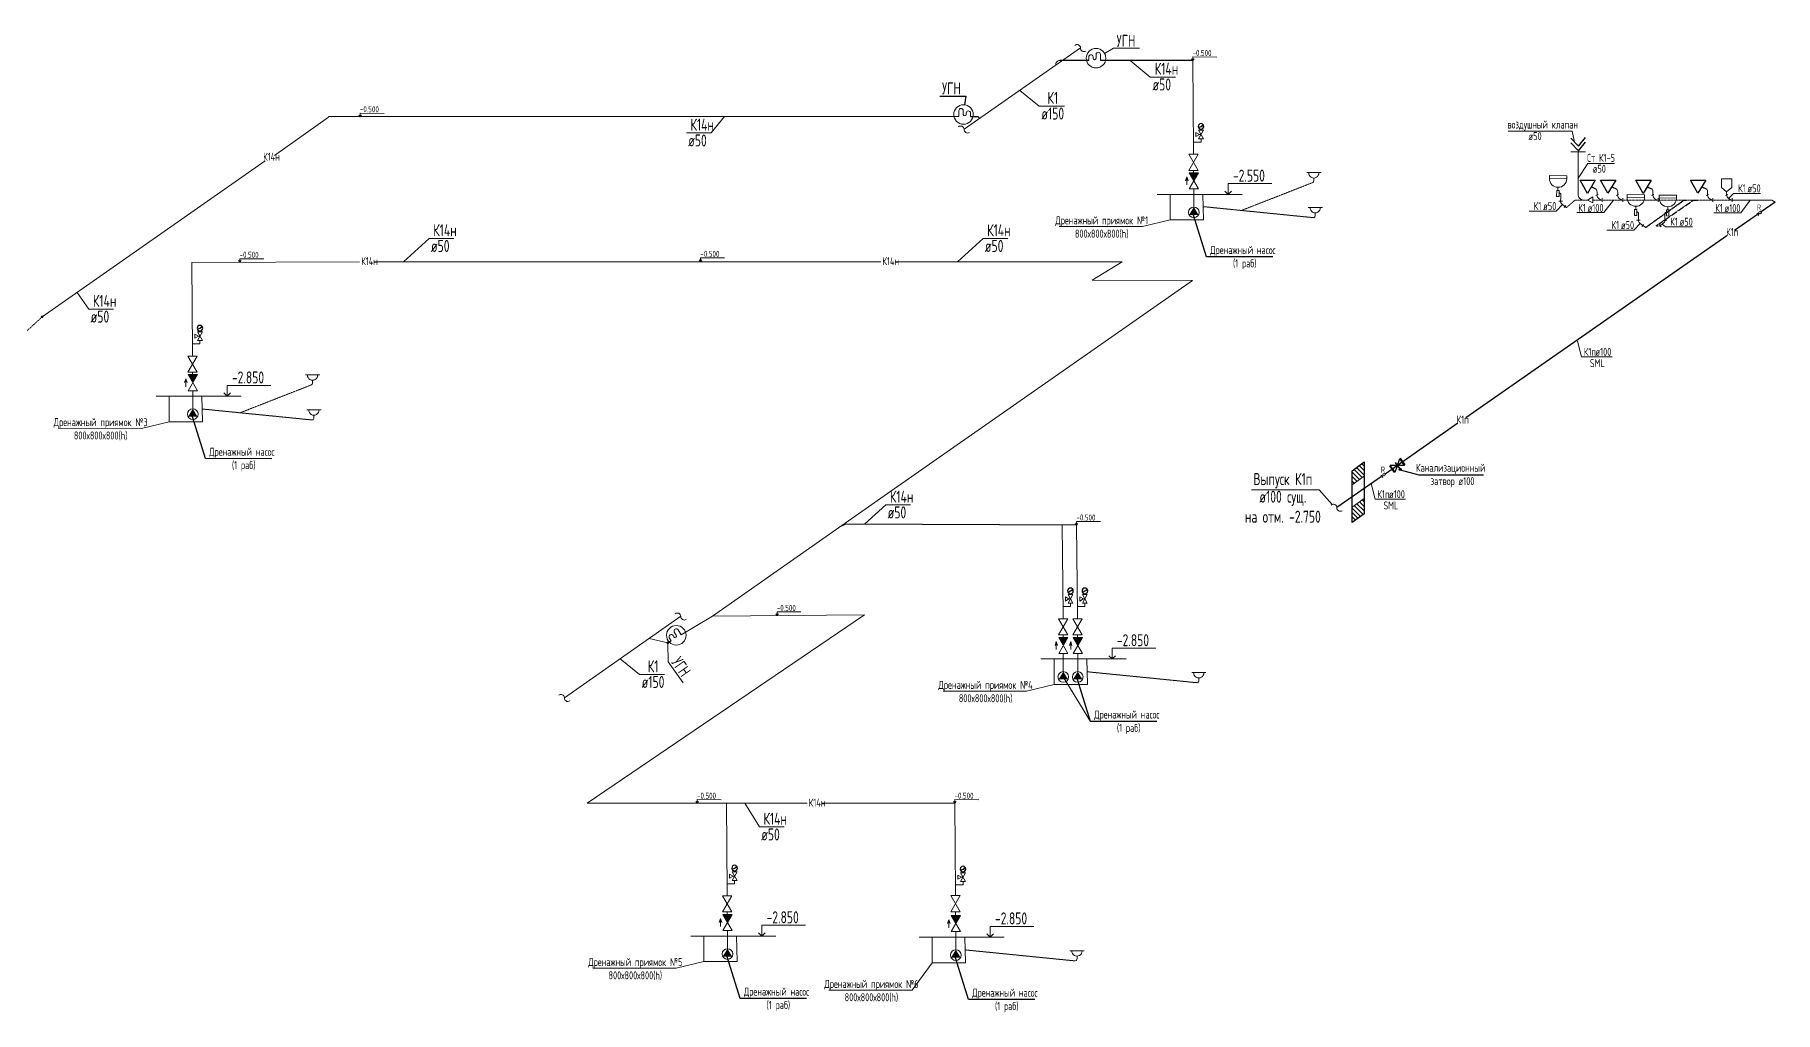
# Model space of a CAD drawing. Header units: millimetres. Extents: x -8689834 to 9419935, y -370377 to 166066.
# Drawn here: x 35057 to 78560, y -313206 to -288764 of the extents above; entities that cross this region are included whole.
import ezdxf

# ---------------------------------------------------------------- set-up
doc = ezdxf.new("R2010")
doc.units = ezdxf.units.MM
doc.header["$MEASUREMENT"] = 0
doc.linetypes.add('01_base$0$DASHED2', pattern=[0.375, 0.25, -0.125])
doc.layers.get('0').update_dxf_attribs({"color": 250, "lineweight": 9})
for name, color, linetype in [('_OBORUD', 1, 'Continuous'), ('PDF __Сантехника', 7, 'Continuous'), ('АР_Кровля дорожки', 245, 'Continuous'), ('АР_Таблицы', 250, 'Continuous')]:
    doc.layers.add(name, color=color, linetype=linetype)
for name, color, linetype, lineweight in [('_ВК-Razmer VK', 7, 'Continuous', 25), ('_ВК-Text VK', 7, 'Continuous', 30), ('_ВК-К1', 14, 'Continuous', 40), ('_ВК-К14н', 165, 'Continuous', 40), ('_ВК-К3', 30, 'Continuous', 40), ('_Дренажные насосы', 1, 'Continuous', 30), ('_Отметки перекрытий', 7, 'Continuous', 25), ('_Санпр', 7, 'Continuous', 30), ('_Сантехника', 7, 'Continuous', 30), ('ВК_канализация', 32, 'Continuous', 30), ('надписи ВК', 7, 'Continuous', 13)]:
    doc.layers.add(name, color=color, linetype=linetype, lineweight=lineweight)
doc.layers.add('PDF __ВК-К1', color=7, linetype='Continuous', true_color=0xb80000)
doc.styles.add('ISOCPEUR', font='isocpeur.ttf', dxfattribs={"width": 0.7})

# ---------------------------------------------------------------- blocks, each defined once
blk = doc.blocks.new('_MANOMETR')
at = {"layer": '_OBORUD', "color": 1, "lineweight": 30}
for p, q in [((0, 0), (-1.8, 0.9)), ((-1.8, 0.9), (-0.9, 0.2)), ((-1.8, 0.9), (-0.6, 0.6)), ((1.8, -0.9), (0, 0)), ((0, -3), (0, -4))]:
    blk.add_line(p, q, dxfattribs=at)
blk.add_circle((0, 0), 3, dxfattribs=at)
blk = doc.blocks.new('Унитаз')
at = {"layer": '_Сантехника', "lineweight": 30}
blk.add_line((-161311, 33424), (-161137, 33336), dxfattribs=at)
blk.add_lwpolyline([(-161446, 33191), (-161714, 33657), (-161176, 33657)], close=True, dxfattribs=at)

msp = doc.modelspace()

# ---------------------------------------------------------------- hatches: boundary and pattern name
at = {"ltscale": 500, "transparency": 33554636}
h = msp.add_hatch(color=7, dxfattribs=at)
h.dxf.hatch_style = 1
h.paths.add_polyline_path([(35219.7, -295812.9, 1), (35262, -295821.9, 1)])
at = {"layer": '_ВК-К3', "lineweight": 25}
h = msp.add_hatch(dxfattribs=at)
h.set_pattern_fill('ANSI31', scale=25, angle=270)
h.set_pattern_definition([(315, (112700.235, -418500.205), (56.1266, 56.1266), [])])
h.paths.add_polyline_path([(68284.5, -300739.9), (68284.5, -300359.4), (67986.9, -300579.9), (67986.9, -300961.6)])
h.paths.add_polyline_path([(68284.5, -299800), (68284.5, -299444.9), (67986.9, -299666.6), (67986.9, -300021.7)])
at = {"layer": '_Дренажные насосы', "lineweight": 13}
for points in [[(64146.2, -293266.6), (64027.8, -293071.2), (63909.3, -293266.6)], [(39123.9, -298313.1), (39005.5, -298117.6), (38887.1, -298313.1)], [(60883.4, -304883.9), (60765, -304688.4), (60646.6, -304883.9)], [(61244.2, -304883.9), (61125.8, -304688.4), (61007.4, -304883.9)], [(52488.8, -311813.2), (52370.4, -311617.7), (52251.9, -311813.2)], [(58197.3, -311839.7), (58078.9, -311644.3), (57960.5, -311839.7)]]:
    msp.add_hatch(color=256, dxfattribs=at).paths.add_polyline_path(points)
at = {"layer": 'надписи ВК', "lineweight": 13, "ltscale": 2000}
for points in [[(63912.9, -292216.5), (64145.1, -292216.5), (64029, -292417.2)], [(38890.7, -297263), (39122.9, -297263), (39006.8, -297463.7)], [(60650.2, -303833.7), (60882.3, -303833.7), (60766.2, -304034.4)], [(61011, -303833.7), (61243.1, -303833.7), (61127.1, -304034.4)], [(52255.6, -310763), (52487.7, -310763), (52371.6, -310963.7)], [(57964.1, -310789.6), (58196.3, -310789.6), (58080.2, -310990.3)]]:
    msp.add_hatch(color=7, dxfattribs=at).paths.add_polyline_path(points)

# ---------------------------------------------------------------- linework, layer by layer
at = {"lineweight": 13}
for p, q in [((64207.3, -291446.2, 0.3), (64020, -291446.7, 0.3)), ((64267.3, -291147.3, 0.3), (64147.3, -291147.3, 0.3)), ((64147.3, -291363.2, 0.3), (64267.3, -291147.3, 0.3)), ((64147.3, -291147.3, 0.3), (64267.3, -291363.2, 0.3)), ((64147.3, -291363.2, 0.3), (64267.3, -291363.2, 0.3)), ((64169, -291255.6, 0.3), (64207.3, -291255.2, 0.3)), ((64207.3, -291446.2, 0.3), (64207.3, -291363.2, 0.3)), ((63853.4, -292319.1, 0.3), (63823, -292416.3, 0.3)), ((63853.4, -292519.7, 0.3), (63853.4, -292319.1, 0.3)), ((63853.4, -292319.1, 0.3), (63883.8, -292416.3, 0.3)), ((39245, -296193.8, 0), (39125.1, -296193.8, 0)), ((39125.1, -296409.7, 0), (39245, -296193.8, 0)), ((39125.1, -296193.8, 0), (39245, -296409.7, 0)), ((39185, -296492.6, 0), (38997.7, -296493.2, 0)), ((39125.1, -296409.7, 0), (39245, -296409.7, 0)), ((39146.7, -296302.1, 0), (39185, -296301.7, 0)), ((39185, -296492.6, 0), (39185, -296409.7, 0)), ((38831.2, -297365.6, 0), (38800.7, -297462.8, 0)), ((38831.2, -297566.2, 0), (38831.2, -297365.6, 0)), ((38831.2, -297365.6, 0), (38861.6, -297462.8, 0)), ((61004.5, -302764.5, 0), (60884.5, -302764.5, 0)), ((60884.5, -302980.4, 0), (61004.5, -302764.5, 0)), ((60884.5, -302764.5, 0), (61004.5, -302980.4, 0)), ((61365.3, -302764.5, 0), (61245.3, -302764.5, 0)), ((61245.3, -302980.4, 0), (61365.3, -302764.5, 0)), ((61245.3, -302764.5, 0), (61365.3, -302980.4, 0)), ((60944.5, -303063.4, 0), (60757.2, -303064, 0)), ((60884.5, -302980.4, 0), (61004.5, -302980.4, 0)), ((60906.2, -302872.9, 0), (60944.5, -302872.5, 0)), ((60944.5, -303063.4, 0), (60944.5, -302980.4, 0)), ((61305.3, -303063.4, 0), (61118, -303064, 0)), ((61245.3, -302980.4, 0), (61365.3, -302980.4, 0)), ((61267, -302872.9, 0), (61305.3, -302872.5, 0)), ((61305.3, -303063.4, 0), (61305.3, -302980.4, 0)), ((60590.6, -303936.3, 0), (60560.2, -304033.6, 0)), ((60590.6, -304136.9, 0), (60590.6, -303936.3, 0)), ((60590.6, -303936.3, 0), (60621, -304033.6, 0)), ((60951.4, -303936.3, 0), (60921, -304033.6, 0)), ((60951.4, -304136.9, 0), (60951.4, -303936.3, 0)), ((60951.4, -303936.3, 0), (60981.8, -304033.6, 0)), ((52609.9, -309693.8, 0), (52489.9, -309693.8, 0)), ((52489.9, -309909.7, 0), (52609.9, -309693.8, 0)), ((52489.9, -309693.8, 0), (52609.9, -309909.7, 0)), ((58318.4, -309720.4, 0), (58198.5, -309720.4, 0)), ((58198.5, -309936.3, 0), (58318.4, -309720.4, 0)), ((58198.5, -309720.4, 0), (58318.4, -309936.3, 0)), ((52549.9, -309992.7, 0), (52362.6, -309993.3, 0)), ((52489.9, -309909.7, 0), (52609.9, -309909.7, 0)), ((52511.6, -309802.2, 0), (52549.9, -309801.8, 0)), ((52549.9, -309992.7, 0), (52549.9, -309909.7, 0)), ((58258.4, -310019.3, 0), (58071.1, -310019.8, 0)), ((58198.5, -309936.3, 0), (58318.4, -309936.3, 0)), ((58220.1, -309828.7, 0), (58258.4, -309828.3, 0)), ((58258.4, -310019.3, 0), (58258.4, -309936.3, 0)), ((52196, -310865.6, 0), (52165.6, -310962.9, 0)), ((52196, -311066.2, 0), (52196, -310865.6, 0)), ((52196, -310865.6, 0), (52226.4, -310962.9, 0)), ((57904.6, -310892.2, 0), (57874.1, -310989.4, 0)), ((57904.6, -311092.8, 0), (57904.6, -310892.2, 0)), ((57904.6, -310892.2, 0), (57935, -310989.4, 0))]:
    msp.add_line(p, q, dxfattribs=at)
at = {"color": 7, "ltscale": 500}
for points, elevation in [([(63999.1, -289408.2), (63967.5, -289365.3)], 0.3), ([(63999.1, -289408.2), (64034.3, -289363.5)], 0.3), ([(64000.4, -289408.2), (64000.8, -289317.8), (64599.7, -289320.6)], 0.3), ([(40179.6, -294453.6), (40148, -294410.6)], 0), ([(40179.6, -294453.6), (40214.8, -294408.9)], 0), ([(40180.9, -294453.6), (40181.3, -294363.1), (40780.2, -294366)], 0), ([(74481.4, -296817.7), (73717.3, -296817.7), (73616.9, -296425.1)], 0), ([(69322.4, -300376.1), (68558.3, -300376.1), (68457.9, -299983.6)], 0)]:
    msp.add_lwpolyline(points, dxfattribs=dict(at, elevation=elevation))
for points in [[(43186.4, -290816), (43154.8, -290773.1)], [(43186.4, -290816), (43221.6, -290771.3)], [(43187.7, -290816), (43188.1, -290725.6), (43787, -290728.4)], [(71887.9, -291178), (73486.4, -291173.8), (73545.1, -291448.1)], [(51698.2, -294432.3), (51666.6, -294389.4)], [(51698.2, -294432.3), (51733.4, -294387.6)], [(51699.5, -294432.3), (51699.9, -294341.8), (52298.8, -294344.7)], [(67986.9, -299666.6), (68284.5, -299444.9)], [(67986.9, -300021.7), (68284.5, -299800)], [(67986.9, -300579.9), (68284.5, -300358.2)], [(61097.1, -301025.5), (61065.5, -300982.5)], [(61097.1, -301025.5), (61132.3, -300980.8)], [(61098.4, -301025.5), (61098.8, -300935), (61697.8, -300937.8)], [(67986.9, -300961.6), (68284.5, -300739.9)], [(67986.9, -300961.6), (68284.5, -300739.9)], [(53609.3, -303285.7), (53609.8, -303195.2), (54208.7, -303198)], [(53608.1, -303285.7), (53576.5, -303242.7)], [(53608.1, -303285.7), (53643.3, -303241)], [(51613.8, -307981.3), (51582.2, -307938.4)], [(51613.8, -307981.3), (51649, -307936.6)], [(51615, -307981.3), (51615.5, -307890.9), (52214.4, -307893.7)], [(58050.3, -307981.3), (58018.6, -307938.4)], [(58050.3, -307981.3), (58085.5, -307936.6)], [(58051.5, -307981.3), (58051.9, -307890.8), (58650.9, -307893.7)]]:
    msp.add_lwpolyline(points, dxfattribs=at)
at = {"lineweight": 13}
for points, elevation in [([(64169, -291255.6), (64081, -291204.8), (64081, -291306.4)], 0.3), ([(39146.7, -296302.1), (39058.8, -296251.3), (39058.8, -296352.9)], 0), ([(60906.2, -302872.9), (60818.2, -302822.1), (60818.2, -302923.6)], 0), ([(61267, -302872.9), (61179, -302822.1), (61179, -302923.6)], 0), ([(52511.6, -309802.2), (52423.6, -309751.4), (52423.6, -309853)], 0), ([(58220.1, -309828.7), (58132.2, -309777.9), (58132.2, -309879.5)], 0)]:
    msp.add_lwpolyline(points, close=True, dxfattribs=dict(at, elevation=elevation))
at = {"color": 217, "ltscale": 500, "true_color": 0x93278f}
for points in [[(73630.9, -292768.1), (73635.7, -291693.8)], [(73323.1, -293035.8), (73281.7, -293086.1)], [(75267.1, -293511.1), (75225.8, -293561.4)], [(75670.6, -293516.4), (75710.7, -293567.7)]]:
    msp.add_lwpolyline(points, dxfattribs=at)
at = {"color": 3, "linetype": '01_base$0$DASHED2'}
for points in [[(65210.1, -293159.8), (66986.5, -292464.3), (66986.5, -292464.3), (66986.5, -292464.3)], [(64267.8, -293062.1), (67017.4, -293336.8), (67017.4, -293336.8), (67017.4, -293336.8)]]:
    msp.add_lwpolyline(points, dxfattribs=at)
at = {"color": 18, "ltscale": 500, "true_color": 0x000000}
for points in [[(78191.7, -292729.9), (77516.5, -292729.9), (77390.3, -292857.9)], [(65469.6, -300142.6), (67163, -300142.6), (67487.5, -300510.3)]]:
    msp.add_lwpolyline(points, dxfattribs=at)
at = {"color": 7, "ltscale": 100, "elevation": 0}
for points in [[(72408.9, -293171.9), (73084.2, -293171.9), (73241.2, -293004.1)], [(73602.6, -293211), (74277.9, -293211), (74514.7, -292898.1)], [(77025.3, -293215), (77700.5, -293215), (77937.4, -292902.1)], [(74353, -293647.2), (75028.2, -293647.2), (75185.3, -293479.4)]]:
    msp.add_lwpolyline(points, dxfattribs=at)
at = {"color": 217, "ltscale": 100, "true_color": 0x93278f, "elevation": 0}
for points in [[(73305.2, -293060.1), (73346, -293082.5)], [(75249.3, -293535.4), (75290.1, -293557.8)], [(75687.8, -293541.1), (75615.3, -293550.4)]]:
    msp.add_lwpolyline(points, dxfattribs=at)
at = {"color": 18, "ltscale": 100, "true_color": 0x000000}
for points in [[(74003.9, -292967.9), (74003.9, -292820), (73870.7, -292898.1)], [(73870.7, -292898.1), (74003.9, -292967.9)], [(61444.1, -305932.8), (60765, -304822)]]:
    msp.add_lwpolyline(points, dxfattribs=at)
at = {"color": 18, "ltscale": 500, "true_color": 0x000000, "elevation": 0}
msp.add_lwpolyline([(76494.8, -293564.6), (75819.6, -293564.6), (75738.6, -293501.4)], dxfattribs=at)
at = {"color": 7, "linetype": '01_base$0$DASHED2'}
msp.add_lwpolyline([(34369.8, -296617.6), (35240.8, -295817.4)], dxfattribs=at)
at = {"color": 3, "linetype": '01_base$0$DASHED2', "elevation": 0}
for points in [[(40181.8, -298219), (41958.3, -297523.5), (41958.3, -297523.5), (41958.3, -297523.5)], [(39239.6, -298121.4), (41989.2, -298396), (41989.2, -298396), (41989.2, -298396)], [(61359.8, -304692.1), (64109.4, -304966.8), (64109.4, -304966.8), (64109.4, -304966.8)], [(58313, -311648), (61062.6, -311922.7), (61062.6, -311922.7), (61062.6, -311922.7)]]:
    msp.add_lwpolyline(points, dxfattribs=at)
at = {"color": 7, "ltscale": 500}
msp.add_circle((35240.8, -295817.4), 21.6, dxfattribs=at)
at = {"color": 18, "ltscale": 500, "true_color": 0x000000}
for centre, radius, start, end in [((61109.5, -289095.5), 86.2, 2.21733, 129.29001), ((61281.5, -289099.1), 86.2, 175.43682, 302.5095), ((58199.3, -291131.2), 86.2, 2.21733, 129.29001), ((58371.3, -291134.7), 86.2, 175.43682, 302.5095), ((66973.5, -292410.5), 55.4, 283.65357, 3.65641), ((67008.1, -293283.4), 55.4, 283.65357, 3.65641), ((41945.3, -297469.7, 0), 55.4, 283.65357, 3.65641), ((41979.9, -298342.6, 0), 55.4, 283.65357, 3.65641), ((67518.9, -300590.5), 86.2, 2.21733, 129.29001), ((67690.9, -300594), 86.2, 175.43682, 302.5095), ((51118.8, -303309.6), 86.2, 2.21733, 129.29001), ((51290.8, -303313.2), 86.2, 175.43682, 302.5095), ((64096.4, -304913, 0), 55.4, 283.65357, 3.65641), ((48208.6, -305345.3), 86.2, 2.21733, 129.29001), ((48380.6, -305348.8), 86.2, 175.43682, 302.5095), ((61053.3, -311869.2, 0), 55.4, 283.65357, 3.65641)]:
    msp.add_arc(centre, radius, start, end, dxfattribs=at)
at = {"color": 152, "ltscale": 100, "true_color": 0x2776bb}
for centre, radius, start, end in [((60672.7, -289498.7, 0.3), 94, 86.38095, 194.17567), ((58621, -290846.8), 38, 303.03167, 79.63484)]:
    msp.add_arc(centre, radius, start, end, dxfattribs=at)
at = {"color": 217, "ltscale": 100, "true_color": 0x93278f}
msp.add_arc((73784.9, -292743.5), 155.9, 189.01529, 262.32056, dxfattribs=at)
at = {"layer": '_ВК-Razmer VK', "color": 18, "lineweight": 13, "true_color": 0x000000}
for centre in [(61583.4, -289350, 0.3), (58270.1, -290757.4), (51090.8, -303779.9)]:
    msp.add_circle(centre, 244.3, dxfattribs=at)
at = {"layer": '_ВК-Text VK', "lineweight": 13}
for points, elevation in [([(63437.3, -292754.9), (64252.8, -292754.9), (64270.8, -293394.9), (63437.3, -293394.9)], 0.3), ([(38415.1, -297801.4), (39230.5, -297801.4), (39248.6, -298441.4), (38415.1, -298441.4)], 0), ([(60535.4, -304372.1), (61350.8, -304372.1), (61368.9, -305012.1), (60535.4, -305012.1)], 0), ([(51779.9, -311301.4), (52595.4, -311301.4), (52613.4, -311941.4), (51779.9, -311941.4)], 0), ([(57488.5, -311328), (58303.9, -311328), (58322, -311968), (57488.5, -311968)], 0)]:
    msp.add_lwpolyline(points, close=True, dxfattribs=dict(at, elevation=elevation))
at = {"layer": '_ВК-К1', "color": 7, "lineweight": 13, "ltscale": 100}
for p, q in [((63108.7, -292754.9, 0.3), (65235.6, -292754.9, 0.3)), ((38086.4, -297801.4, 0), (40213.4, -297801.4, 0)), ((60206.7, -304372.1, 0), (62333.7, -304372.1, 0)), ((51451.3, -311301.4, 0), (53578.2, -311301.4, 0)), ((57159.8, -311328, 0), (59286.8, -311328, 0))]:
    msp.add_line(p, q, dxfattribs=at)
at = {"layer": '_ВК-К1', "color": 217, "lineweight": 13, "true_color": 0x93278f}
for p, q in [((73198.3, -292805.3, 0), (73196.2, -292949.5, 0)), ((73305.2, -293060.1, 0), (73241.2, -293004.1, 0)), ((75142.3, -293280.6, 0), (75140.3, -293424.8, 0)), ((75249.3, -293535.4, 0), (75185.3, -293479.4, 0)), ((75687.8, -293541.1, 0), (75753.2, -293486.8, 0)), ((75801.4, -293289.2, 0), (75799.6, -293433.4, 0))]:
    msp.add_line(p, q, dxfattribs=at)
at = {"layer": '_ВК-К1', "color": 217, "lineweight": 13, "true_color": 0x93278f, "transparency": 33554687, "elevation": 0, "flags": 128}
for points in [[(74072.9, -292780.6), (74131.8, -292756.4)], [(74585.5, -292779.7), (74644.4, -292755.5)], [(75467, -292780.6), (75526, -292756.4)], [(76833.7, -292780.3), (76892.7, -292756.1)], [(77316.1, -292780.5), (77375, -292756.3)], [(73241, -292924.6), (73152.2, -292923.3)], [(75185.1, -293399.9), (75096.2, -293398.6)], [(75755.5, -293407.3), (75844.4, -293408.3)]]:
    msp.add_lwpolyline(points, dxfattribs=at)
at = {"layer": '_ВК-К1', "color": 217, "lineweight": 13, "true_color": 0x93278f, "transparency": 33554687, "flags": 128}
for points in [[(74237.8, -292944), (74238.7, -292853)], [(74750.4, -292943.1), (74751.3, -292852.1)], [(75632, -292944), (75632.9, -292853)], [(76998.7, -292943.7), (76999.6, -292852.7)], [(77481.1, -292943.9), (77482, -292852.9)]]:
    msp.add_lwpolyline(points, dxfattribs=at)
at = {"layer": '_ВК-К1', "color": 217, "lineweight": 13, "ltscale": 100, "true_color": 0x93278f}
for centre, radius, start, end in [((73920.9, -292720.6, 0), 191, 342.61593, 29.04049), ((74433.4, -292719.7, 0), 191, 342.61593, 29.04049), ((75315, -292720.6, 0), 191, 342.61593, 29.04049), ((76681.7, -292720.3, 0), 191, 342.61593, 29.04049), ((77493.9, -292750.2, 0), 149.5, 186.99263, 265.24123), ((73313.3, -292898.9, 0), 127.5, 203.39475, 235.6021), ((74251.3, -292748.8), 151, 191.02764, 265.03994), ((74763.9, -292747.9), 151, 191.02764, 265.03994), ((75645.5, -292748.8), 151, 191.02764, 265.03994), ((77012.2, -292748.5), 151, 191.02764, 265.03994), ((75257.4, -293374.2, 0), 127.5, 203.39475, 235.6021), ((75683.9, -293379.7, 0), 127.5, 302.90836, 335.11571)]:
    msp.add_arc(centre, radius, start, end, dxfattribs=at)
at = {"layer": '_ВК-К14н', "color": 152, "lineweight": 13, "true_color": 0x2776bb}
for p, q in [((61583.4, -289254.9, 0.3), (61583.4, -289350, 0.3)), ((61693, -289255.1, 0.3), (61694.1, -289405.6, 0.3)), ((61401.2, -289405.6, 0.3), (61401.2, -289315.6, 0.3)), ((61510.7, -289315.8, 0.3), (61510.7, -289350, 0.3)), ((64000.4, -289408.2, 0.3), (64021.6, -291637.5, 0.3)), ((58156.3, -290660.3, 0), (58155.3, -290810.7)), ((58265.9, -290659.9, 0), (58265.9, -290755, 0)), ((58338.6, -290720.8, 0), (58338.6, -290755, 0)), ((58448.2, -290810.6, 0), (58448.2, -290720.5, 0)), ((64021.6, -291637.5, 0.3), (64021.8, -291752, 0.3)), ((64021.6, -291637.5, 0.3), (64021.8, -291752, 0.3)), ((64022, -291951.1, 0.3), (64022, -291954.2, 0.3)), ((64022, -291951.1, 0.3), (64022, -291954.2, 0.3)), ((64022.3, -292153.4, 0.3), (64022.3, -292216.5, 0.3)), ((64028.4, -292617.9, 0.3), (64028.5, -293071.2, 0.3)), ((38978.1, -294454.7), (38999.4, -296683.9, 0)), ((38999.4, -296683.9, 0), (38999.5, -296798.4, 0)), ((38999.4, -296683.9, 0), (38999.5, -296798.4, 0)), ((38999.8, -296997.6, 0), (38999.8, -297000.7, 0)), ((38999.8, -296997.6, 0), (38999.8, -297000.7, 0)), ((39000, -297199.8, 0), (39000.1, -297263, 0)), ((39006.2, -297664.4, 0), (39006.3, -298117.6, 0)), ((60737.6, -301025.5), (60758.8, -303254.7, 0)), ((61098.4, -301025.5), (61119.6, -303254.7, 0)), ((51136.1, -303642.3, 0), (51214.3, -303770.8, 0)), ((60758.8, -303254.7, 0), (60759, -303369.2, 0)), ((60758.8, -303254.7, 0), (60759, -303369.2, 0)), ((60759.2, -303568.4, 0), (60759.2, -303571.4, 0)), ((60759.2, -303568.4, 0), (60759.2, -303571.4, 0)), ((61119.6, -303254.7, 0), (61119.8, -303369.2, 0)), ((61119.6, -303254.7, 0), (61119.8, -303369.2, 0)), ((61120, -303568.4, 0), (61120, -303571.4, 0)), ((61120, -303568.4, 0), (61120, -303571.4, 0)), ((50963, -303921.2, 0), (50916.8, -303843.9, 0)), ((51010.9, -303787.9, 0), (51028.4, -303817.2)), ((51042, -303698.3, 0), (51090.8, -303779.9, 0)), ((60759.5, -303770.6, 0), (60759.6, -303833.7, 0)), ((61120.3, -303770.6, 0), (61120.4, -303833.7, 0)), ((60765.6, -304235.1, 0), (60765.7, -304688.4, 0)), ((61126.4, -304235.1, 0), (61126.5, -304688.4, 0)), ((52343, -307981.3), (52364.2, -310184, 0)), ((58051.5, -307981.3), (58072.8, -310210.6, 0)), ((52364.2, -310184, 0), (52364.4, -310298.5, 0)), ((52364.6, -310497.7, 0), (52364.6, -310500.7, 0)), ((58072.7, -310176.7, 0), (58072.9, -310291.2, 0)), ((58072.8, -310210.6, 0), (58072.9, -310291.2, 0)), ((58073.1, -310490.4, 0), (58073.1, -310493.4, 0)), ((58073.1, -310490.4, 0), (58073.1, -310493.4, 0)), ((52364.9, -310699.9, 0), (52365, -310763, 0)), ((58073.4, -310692.6, 0), (58073.5, -310789.6, 0)), ((52371, -311164.4, 0), (52371.1, -311617.7, 0)), ((58079.5, -311191, 0), (58079.7, -311644.3, 0))]:
    msp.add_line(p, q, dxfattribs=at)
for centre, radius, start, end in [((61455.9, -289316.5, 0.3), 54.8, 0.67981, 179.05971), ((61638.2, -289255.8, 0.3), 54.8, 0.67981, 179.05971), ((61547.1, -289350, 0.3), 36.3, 180.00107, 359.99904), ((58211.1, -290660.9, 0), 54.8, 0.97385, 179.35375), ((58302.3, -290755, 0), 36.3, 180.03452, 0.03249), ((58393.4, -290721.4, 0), 54.8, 0.97385, 179.35375), ((51089.5, -303670.9, 0), 54.8, 31.56891, 209.94882), ((50964.2, -303816.6, 0), 54.8, 31.56891, 209.94882), ((51059.6, -303798.5), 36.3, 210.89018, 30.88815)]:
    msp.add_arc(centre, radius, start, end, dxfattribs=at)
at = {"layer": '_ВК-К3', "color": 7, "lineweight": 25}
msp.add_line((68284.5, -300739.9), (67986.9, -300961.6), dxfattribs=at)
msp.add_lwpolyline([(68284.5, -299444.9), (68284.5, -300739.9), (67986.9, -300961.6), (67986.9, -299666.6)], close=True, dxfattribs=at)
at = {"layer": '_Дренажные насосы', "lineweight": 13}
for centre in [(64027.8, -293204.8, 0.3), (39005.5, -298251.2, 0), (60765, -304822, 0), (61125.8, -304822, 0), (52370.4, -311751.3, 0), (58078.9, -311777.9, 0)]:
    msp.add_circle(centre, 133.6, dxfattribs=at)
at = {"layer": '_Отметки перекрытий', "lineweight": 13}
for p, q in [((64886.6, -292754.9, 0.3), (64804.5, -292672.8, 0.3)), ((64886.6, -292754.9, 0.3), (64886.6, -292486.2, 0.3)), ((64886.6, -292486.2, 0.3), (65977.1, -292486.2, 0.3)), ((64886.6, -292754.9, 0.3), (64968.7, -292672.8, 0.3)), ((39864.4, -297801.4, 0), (39864.4, -297532.7, 0)), ((39864.4, -297532.7, 0), (40954.9, -297532.7, 0)), ((39864.4, -297801.4, 0), (39782.3, -297719.3, 0)), ((39864.4, -297801.4, 0), (39946.5, -297719.3, 0)), ((61984.6, -304372.1, 0), (61902.5, -304290, 0)), ((61984.6, -304372.1, 0), (61984.6, -304103.5, 0)), ((61984.6, -304103.5, 0), (63075.1, -304103.5, 0)), ((61984.6, -304372.1, 0), (62066.7, -304290, 0)), ((53229.2, -311301.4, 0), (53229.2, -311032.8, 0)), ((53229.2, -311032.8, 0), (54319.7, -311032.8, 0)), ((53229.2, -311301.4, 0), (53147.1, -311219.3, 0)), ((53229.2, -311301.4, 0), (53311.3, -311219.3, 0)), ((58937.8, -311328, 0), (58855.7, -311245.9, 0)), ((58937.8, -311328, 0), (58937.8, -311059.3, 0)), ((58937.8, -311059.3, 0), (60028.3, -311059.3, 0)), ((58937.8, -311328, 0), (59019.9, -311245.9, 0))]:
    msp.add_line(p, q, dxfattribs=at)
at = {"layer": '_Санпр', "lineweight": 13}
for p, q in [((72916, -292286.3, 0), (72915, -292356.9, 0)), ((73352.2, -292292.5, 0), (72916, -292286.3, 0)), ((73352.2, -292292.5, 0), (73351.3, -292363, 0)), ((73351.3, -292363, 0), (72915, -292356.9, 0)), ((73130.1, -292578, 0), (73129, -292657.1, 0)), ((73158.8, -292705.2, 0), (73199.1, -292742.6, 0)), ((73199.1, -292742.6, 0), (73198.3, -292805.3, 0)), ((74860.1, -292761.6, 0), (74859.1, -292832.2, 0)), ((75296.3, -292767.7, 0), (74860.1, -292761.6, 0)), ((75296.3, -292767.7, 0), (75295.3, -292838.3, 0)), ((75660.8, -292772.5, 0), (75659.9, -292843, 0)), ((75660.8, -292772.5, 0), (76097, -292777.7, 0)), ((75295.3, -292838.3, 0), (74859.1, -292832.2, 0)), ((75074.2, -293053.3, 0), (75073, -293132.4, 0)), ((75102.9, -293180.5, 0), (75143.2, -293217.9, 0)), ((75659.9, -292843, 0), (76096.2, -292848.3, 0)), ((75843.4, -293190.1, 0), (75802.1, -293226.4, 0)), ((75875.4, -293063.8, 0), (75874.5, -293142.8, 0)), ((76097, -292777.7, 0), (76096.2, -292848.3, 0)), ((75143.2, -293217.9, 0), (75142.3, -293280.6, 0)), ((75802.1, -293226.4, 0), (75801.4, -293289.2, 0))]:
    msp.add_line(p, q, dxfattribs=at)
at = {"layer": '_Санпр', "lineweight": 13, "elevation": 0}
for points in [[(73159.5, -292657.6), (73098.5, -292656.7), (73096.3, -292809.3), (73157.3, -292810.1)], [(75103.5, -293132.8), (75042.5, -293132), (75040.4, -293284.5), (75101.4, -293285.4)], [(75844, -293142.5), (75905, -293143.2), (75903.2, -293295.8), (75842.2, -293295)]]:
    msp.add_lwpolyline(points, close=True, dxfattribs=at)
at = {"layer": '_Санпр', "lineweight": 13}
for centre, start, end in [((73133.1, -292359.9, 0), 179.1972, 359.1972), ((75077.2, -292835.2, 0), 179.1972, 359.1972), ((75878.1, -292845.6, 0), 179.31326, 359.31326)]:
    msp.add_arc(centre, 218.1, start, end, dxfattribs=at)
at = {"layer": '_Сантехника', "lineweight": 13, "elevation": 0, "flags": 128}
for points in [[(77345.6, -292693), (77472, -292582.8), (77472, -292362.3), (77218, -292362.3), (77218, -292582.8), (77345.6, -292693)], [(77345.6, -292768.4), (77345.6, -292693)]]:
    msp.add_lwpolyline(points, dxfattribs=at)
at = {"layer": 'PDF __ВК-К1', "color": 217, "lineweight": 13, "true_color": 0x93278f}
msp.add_lwpolyline([(73821, -291693.8), (73450.4, -291693.8)], dxfattribs=at)
at = {"layer": 'PDF __Сантехника', "color": 18, "lineweight": 13, "true_color": 0x000000}
for points in [[(66852.1, -292210.8), (67207.9, -292210.6)], [(67028.7, -292345.1), (67028.7, -292414)], [(66886.7, -293083.7), (67242.5, -293083.5)], [(67063.3, -293218), (67063.3, -293286.9)]]:
    msp.add_lwpolyline(points, dxfattribs=at)
at = {"layer": 'PDF __Сантехника', "color": 18, "lineweight": 13, "true_color": 0x000000, "elevation": 0}
for points in [[(41823.9, -297270), (42179.7, -297269.9)], [(42000.5, -297404.3), (42000.5, -297473.2)], [(41858.5, -298142.9), (42214.3, -298142.7)], [(42035.1, -298277.2), (42035.1, -298346.1)], [(63975, -304713.3), (64330.8, -304713.1)], [(64151.6, -304847.6), (64151.6, -304916.5)], [(60931.9, -311669.5), (61287.7, -311669.4)], [(61108.5, -311803.9), (61108.5, -311872.7)]]:
    msp.add_lwpolyline(points, dxfattribs=at)
at = {"layer": 'PDF __Сантехника', "color": 18, "lineweight": 13, "true_color": 0x000000}
for centre in [(67027.3, -292217.3), (67061.9, -293090.2), (41999.1, -297276.5, 0), (42033.7, -298149.4, 0), (64150.2, -304719.8, 0), (61107.1, -311676, 0)]:
    msp.add_arc(centre, 127.8, 177.45764, 2.58824, dxfattribs=at)
at = {"layer": 'АР_Кровля дорожки', "color": 152, "ltscale": 500, "true_color": 0x2776bb, "elevation": 0.3}
for points in [[(61401.2, -289405.6), (60678.6, -289404.9), (60678.6, -289404.9)], [(64000.4, -289408.2), (61694.1, -289405.6)]]:
    msp.add_lwpolyline(points, dxfattribs=at)
at = {"layer": 'АР_Кровля дорожки', "color": 7, "ltscale": 500}
for points in [[(57682.4, -290295.3), (58327.7, -290295.3), (58293.9, -290512.9)], [(40982.2, -299364.4), (39323.8, -299362), (38999.9, -298319.3)], [(69046.9, -299710.6), (68926, -299543.2)], [(69117.3, -299532.8), (68937.6, -299533.7)], [(69058.5, -299701.1), (68937.6, -299533.7)], [(69058.5, -299701.1), (69117.3, -299532.8)], [(69064.7, -299459.8), (69169.8, -299605.8)], [(69117.3, -299532.8), (69175.5, -299362.9)], [(69295.5, -299530.9), (69117.3, -299532.8)], [(69295.5, -299530.9), (69175.5, -299362.9)], [(69310.2, -299520.4), (69190.2, -299352.4)], [(71268, -299777.6), (69659.8, -299775), (69195.8, -299654.5)], [(63102.5, -305935.1), (61444.1, -305932.8), (61120.2, -304890)], [(54347.1, -312864.4), (52688.7, -312862.1), (52364.7, -311819.3)], [(60055.6, -312891), (58397.2, -312888.6), (58073.3, -311845.9)]]:
    msp.add_lwpolyline(points, dxfattribs=at)
at = {"layer": 'АР_Кровля дорожки', "color": 152, "ltscale": 500, "true_color": 0x2776bb}
for points in [[(58448.2, -290809.4), (58627.9, -290809.5), (58627.9, -290809.5)], [(61098.4, -301025.5), (55324.7, -301003.6), (55179, -301067.7)]]:
    msp.add_lwpolyline(points, dxfattribs=at)
at = {"layer": 'АР_Кровля дорожки', "color": 217, "ltscale": 100, "true_color": 0x93278f}
for points in [[(73449.8, -291345.9), (73640.5, -291550.2), (73817.3, -291336.1)], [(73449.8, -291461.5), (73640.5, -291665.7), (73817.3, -291451.7)]]:
    msp.add_lwpolyline(points, dxfattribs=at)
at = {"layer": 'АР_Кровля дорожки', "color": 217, "linetype": '01_base$0$DASHED2', "true_color": 0x93278f}
for points in [[(75290.1, -293557.8), (75326.1, -293578.5), (76280.4, -292898.8), (76345.2, -292898.9)], [(75615.3, -293550.4), (75581.7, -293542.6), (76519.4, -292898.9), (76626.3, -292899)]]:
    msp.add_lwpolyline(points, dxfattribs=at)
at = {"layer": 'АР_Кровля дорожки', "color": 217, "ltscale": 500, "true_color": 0x93278f}
for points in [[(78559.8, -292949), (78208.6, -293193.9)], [(78121.1, -293255), (77546.4, -293655.7)], [(77349.9, -293792.7), (70826, -298341.4)], [(70629.5, -298478.4), (68807.2, -299749)], [(68720.5, -299811.2), (67605, -300587.2)]]:
    msp.add_lwpolyline(points, dxfattribs=at)
at = {"layer": 'АР_Кровля дорожки', "color": 7, "ltscale": 500, "elevation": 0.3}
msp.add_lwpolyline([(66004.5, -294317.9), (64346, -294315.5), (64022.1, -293272.8)], dxfattribs=at)
at = {"layer": 'АР_Кровля дорожки', "color": 1, "ltscale": 500}
msp.add_lwpolyline([(69188.8, -299644.6), (69198.1, -299612.3), (69167.7, -299644.4), (69179.8, -299606.2)], dxfattribs=at)
at = {"layer": 'АР_Кровля дорожки', "color": 7, "ltscale": 500}
msp.add_circle((69186, -299628.4), 27.8, dxfattribs=at)
at = {"layer": 'ВК_канализация', "color": 244, "lineweight": 13, "ltscale": 500, "true_color": 0x991b1e}
for points in [[(58285.4, -291127.9), (61195.6, -289092.2)], [(48294.7, -305342), (51204.9, -303306.3)]]:
    msp.add_lwpolyline(points, dxfattribs=at)
at = {"layer": 'ВК_канализация', "color": 18, "lineweight": 13, "ltscale": 500, "true_color": 0x000000}
for points, elevation in [([(61796.2, -289229.8), (62022.5, -289102), (62667.8, -289102)], 0.3), ([(63569.2, -289820.1), (62937.8, -289820.1), (62437.4, -289410.4)], 0.6), ([(60791.6, -290546.9), (60160.2, -290546.9), (59679, -290153)], 0.6), ([(60662.1, -293557), (62744.3, -293560), (63437.3, -293394.9)], 0.3), ([(35639.8, -298603.5), (37722, -298606.5), (38415.1, -298441.4)], 0), ([(50800.9, -304761), (50169.5, -304761), (49688.4, -304367.1)], 0.6), ([(57760.1, -305174.3), (59842.3, -305177.2), (60535.4, -305012.1)], 0), ([(49004.7, -312103.6), (51086.9, -312106.5), (51779.9, -311941.4)], 0), ([(54906.7, -312652.1), (56988.9, -312655.1), (57488.5, -311968)], 0)]:
    msp.add_lwpolyline(points, dxfattribs=dict(at, elevation=elevation))
at = {"layer": 'ВК_канализация', "color": 152, "lineweight": 13, "ltscale": 500, "true_color": 0x2776bb}
for points in [[(41051.4, -291778.6), (42399.2, -290824.7)], [(42398, -290809.5), (58155.3, -290810.7)], [(35240.8, -295817.4), (40815.6, -291913.9)], [(38978.1, -294454.7), (43175, -294439)], [(43539.9, -294439), (49824.2, -294439)], [(49824.2, -294439), (56203.1, -294439)], [(56568, -294439), (62237.8, -294439), (61488.1, -294901.8), (63993.5, -294910.7), (63993.5, -294910.7)], [(63993.5, -294910.7), (56450.5, -300175.9)], [(56450.5, -300175.9), (51996.1, -303300.4), (51996.1, -303300.4)], [(51996.1, -303300.4), (55795.1, -303265.8), (48865.3, -307981.3)], [(51996.1, -303300.4), (51214.3, -303770.8)], [(50963.7, -303922.5), (50882.6, -303971.1), (50415.7, -303858.3)], [(54362.2, -307981.3), (48865.3, -307981.3)], [(58051.5, -307981.3), (54727.2, -307981.3)]]:
    msp.add_lwpolyline(points, dxfattribs=at)
at = {"layer": 'ВК_канализация', "color": 18, "lineweight": 13, "ltscale": 500, "true_color": 0x000000}
for points in [[(51346.6, -291218.5), (51963.6, -291218.5), (52299, -290810.3)], [(74544.3, -291981.9), (73878.6, -291983.7), (73633, -292347.7)], [(45534.5, -293858.3), (44917.6, -293858.3), (44272.8, -294439)], [(59380.2, -293858.3), (58763.2, -293858.3), (58118.5, -294439)], [(37027.2, -295624.8), (36410.2, -295624.8), (36116, -295204.6)], [(56949.7, -300521.3), (56332.7, -300521.3), (55795.2, -301005.4)], [(50879, -303979.4), (50892.1, -304443.4), (51262.2, -304972)], [(53789.6, -308573.6), (53172.6, -308573.6), (52807.5, -307981.3)]]:
    msp.add_lwpolyline(points, dxfattribs=at)
at = {"layer": 'ВК_канализация', "color": 217, "linetype": '01_base$0$DASHED2', "lineweight": 13, "true_color": 0x93278f}
for points in [[(73870.7, -292898.1), (73555.3, -292898.1), (73346, -293082.5), (73346, -293082.5)], [(74514.7, -292898.1), (74003.9, -292898.1)], [(74514.7, -292898.1), (77481.5, -292898.4)]]:
    msp.add_lwpolyline(points, dxfattribs=at)
at = {"layer": 'ВК_канализация', "color": 217, "lineweight": 13, "ltscale": 500, "true_color": 0x93278f}
for points in [[(77481.5, -292899.1), (78475.6, -292898), (78559.8, -292949)], [(78159.4, -293228.2), (78145.7, -293237.8)], [(68758.7, -299784.4), (68745, -299794)]]:
    msp.add_lwpolyline(points, dxfattribs=at)
for centre in [(78183.8, -293210.9), (68783.2, -299767.1)]:
    msp.add_circle(centre, 30, dxfattribs=at)
at = {"layer": 'ВК_канализация', "color": 152, "lineweight": 13, "ltscale": 500, "true_color": 0x2776bb}
msp.add_circle((50882.6, -303971.1), 25.7, dxfattribs=at)
at = {"layer": 'ВК_канализация', "color": 217, "lineweight": 13, "ltscale": 500, "true_color": 0x93278f}
for centre in [(78121.1, -293255), (68720.5, -299811.2)]:
    msp.add_arc(centre, 30, 305, 125, dxfattribs=at)
at = {"layer": 'надписи ВК', "color": 7, "lineweight": 13}
for p, q in [((64139, -291752, 0.3), (63906.8, -292153.4, 0.3)), ((63906.8, -291752, 0.3), (64139, -292153.4, 0.3)), ((64139, -291752, 0.3), (63906.8, -291752, 0.3)), ((63906.8, -292153.4, 0.3), (64139, -292153.4, 0.3)), ((64145.1, -292216.5, 0.3), (63912.9, -292617.9, 0.3)), ((63912.9, -292216.5, 0.3), (64145.1, -292617.9, 0.3)), ((64145.1, -292216.5, 0.3), (63912.9, -292216.5, 0.3)), ((63912.9, -292617.9, 0.3), (64145.1, -292617.9, 0.3)), ((39116.7, -296798.4, 0), (38884.6, -297199.8, 0)), ((38884.6, -296798.4, 0), (39116.7, -297199.8, 0)), ((39116.7, -296798.4, 0), (38884.6, -296798.4, 0)), ((38884.6, -297199.8, 0), (39116.7, -297199.8, 0)), ((39122.9, -297263, 0), (38890.7, -297664.4, 0)), ((38890.7, -297263, 0), (39122.9, -297664.4, 0)), ((39122.9, -297263, 0), (38890.7, -297263, 0)), ((38890.7, -297664.4, 0), (39122.9, -297664.4, 0)), ((60876.2, -303369.2, 0), (60644, -303770.6, 0)), ((60644, -303369.2, 0), (60876.2, -303770.6, 0)), ((60876.2, -303369.2, 0), (60644, -303369.2, 0)), ((61237, -303369.2, 0), (61004.9, -303770.6, 0)), ((61004.9, -303369.2, 0), (61237, -303770.6, 0)), ((61237, -303369.2, 0), (61004.9, -303369.2, 0)), ((60644, -303770.6, 0), (60876.2, -303770.6, 0)), ((60882.3, -303833.7, 0), (60650.2, -304235.1, 0)), ((60650.2, -303833.7, 0), (60882.3, -304235.1, 0)), ((60882.3, -303833.7, 0), (60650.2, -303833.7, 0)), ((61004.9, -303770.6, 0), (61237, -303770.6, 0)), ((61243.1, -303833.7, 0), (61011, -304235.1, 0)), ((61011, -303833.7, 0), (61243.1, -304235.1, 0)), ((61243.1, -303833.7, 0), (61011, -303833.7, 0)), ((60650.2, -304235.1, 0), (60882.3, -304235.1, 0)), ((61011, -304235.1, 0), (61243.1, -304235.1, 0)), ((52481.6, -310298.5, 0), (52249.4, -310699.9, 0)), ((52249.4, -310298.5, 0), (52481.6, -310699.9, 0)), ((52481.6, -310298.5, 0), (52249.4, -310298.5, 0)), ((58190.1, -310291.2, 0), (57957.9, -310692.6, 0)), ((57957.9, -310291.2, 0), (58190.1, -310692.6, 0)), ((58190.1, -310291.2, 0), (57957.9, -310291.2, 0)), ((52249.4, -310699.9, 0), (52481.6, -310699.9, 0)), ((52487.7, -310763, 0), (52255.6, -311164.4, 0)), ((52255.6, -310763, 0), (52487.7, -311164.4, 0)), ((52487.7, -310763, 0), (52255.6, -310763, 0)), ((57957.9, -310692.6, 0), (58190.1, -310692.6, 0)), ((58196.3, -310789.6, 0), (57964.1, -311191, 0)), ((57964.1, -310789.6, 0), (58196.3, -311191, 0)), ((58196.3, -310789.6, 0), (57964.1, -310789.6, 0)), ((52255.6, -311164.4, 0), (52487.7, -311164.4, 0)), ((57964.1, -311191, 0), (58196.3, -311191, 0))]:
    msp.add_line(p, q, dxfattribs=at)

# ---------------------------------------------------------------- block references
at = {"linetype": 'Continuous', "lineweight": 13, "xscale": -23.42791154981855, "yscale": 23.42791154981855, "zscale": 23.42791155217288}
for p in [(64207.3, -291053.6, 0.3), (39185, -296100, 0), (60944.5, -302670.8, 0), (61305.3, -302670.8, 0), (52549.9, -309600.1, 0), (58258.4, -309626.7, 0)]:
    msp.add_blockref('_MANOMETR', p, dxfattribs=at)
at = {"layer": '_Сантехника', "lineweight": 13, "xscale": 0.7082066135345118, "yscale": 0.7082066135345118, "zscale": 0.7082066135345118, "rotation": 359.47965045849}
for p in [(187986.8, -317272.3, 0), (188499.4, -317271.4, 0), (189381, -317272.3, 0), (190747.7, -317272, 0)]:
    msp.add_blockref('Унитаз', p, dxfattribs=at)

# ---------------------------------------------------------------- texts
at = {"layer": 'АР_Таблицы', "lineweight": 13, "ltscale": 100, "char_height": 300, "width": 9470.463, "attachment_point": 4, "style": 'ISOCPEUR'}
for s, insert in [('\\pxi-1,l1,t1,5;-2.550', (65006.5, -292286.1, 0.3)), ('\\pxi-1,l1,t1,5;-2.850', (39984.3, -297332.6)), ('\\pxi-1,l1,t1,5;-2.850', (62104.5, -303903.4)), ('\\pxi-1,l1,t1,5;-2.850', (53349.1, -310832.7)), ('\\pxi-1,l1,t1,5;-2.850', (59057.7, -310859.2))]:
    msp.add_mtext(s, dxfattribs=dict(at, insert=insert))
at = {"layer": 'ВК_канализация', "color": 18, "ltscale": 100, "true_color": 0x000000, "attachment_point": 4, "style": 'ISOCPEUR'}
for s, insert, char_height, width in [('\\pxi-1,l1,t1,5;УГН', (62097.1, -288914.7, 0.3), 300, 7500), ('К14н', (63051.2, -289613.7, 0.6), 300, 5891.51), ('\\pxi-1,l1,t1,5;УГН', (57733.5, -290103.3), 300, 7500), ('\\pxi-1,l1,t1,5;ø50', (62993.5, -290006.8, 0.6), 300, 7500), ('\\pxi-1,l1,t1,5;ø150', (60215.9, -290733.7, 0.6), 300, 7500), ('К1', (60368.9, -290342.6, 0.6), 300, 5891.51), ('К14н', (51445.6, -291012.1), 300, 5891.51), ('воздушный клапан', (71866.9, -291036), 200, 5891.51), ('\\pxi-1,l1,t1,5;ø50', (51388, -291405.2), 300, 7500), ('\\pxi-1,l1,t1,5;ø50', (72391.7, -291298.4), 200, 7500), ('Ст К1-5', (73857.6, -291841.6), 200, 5891.51), ('\\pxi-1,l1,t1,5;ø50', (73997.8, -292114), 200, 7500), ('К1', (77633, -292601.8), 200, 5891.51), ('\\pxi-1,l1,t1,5;ø50', (77866.2, -292604.9), 200, 7500), ('К1', (72525.5, -293043.8, 0), 200, 5891.51), ('\\pxi-1,l1,t1,5;ø50', (72758.6, -293047, 0), 200, 7500), ('К1', (73637.5, -293091, 0), 200, 5891.51), ('\\pxi-1,l1,t1,5;ø100', (73870.7, -293094.2, 0), 200, 7500), ('К1', (77060.1, -293095, 0), 200, 5891.51), ('\\pxi-1,l1,t1,5;ø100', (77293.3, -293098.2, 0), 200, 7500), ('К14н', (45016.6, -293651.9), 300, 5891.51), ('К14н', (58862.2, -293651.9), 300, 5891.51), ('К1', (74469.5, -293519.1, 0), 200, 5891.51), ('\\pxi-1,l1,t1,5;ø50', (74702.7, -293522.3, 0), 200, 7500), ('К1', (75936.1, -293436.5, 0), 200, 5891.51), ('\\pxi-1,l1,t1,5;ø50', (76169.3, -293439.7, 0), 200, 7500), ('\\pxi-1,l1,t1,5;ø50', (44958.9, -294045), 300, 7500), ('\\pxi-1,l1,t1,5;ø50', (58804.6, -294045), 300, 7500), ('К14н', (43215.5, -294424.7), 200, 5891.51), ('К14н', (56243.7, -294424.7), 200, 5891.51), ('К14н', (36509.2, -295418.4), 300, 5891.51), ('\\pxi-1,l1,t1,5;ø50', (36451.6, -295811.5), 300, 7500), ('К1п', (73776, -296693.3, 0), 200, 5891.51), ('\\pxi-1,l1,t1,5;ø100', (74065, -296693, 0), 200, 7500), ('SML', (73927.5, -296974.4), 200, 5891.51), ('Выпуск К1п', (65517.8, -299914.2), 300, 5891.51), ('К14н', (56431.7, -300314.9), 300, 5891.51), ('К1п', (68617, -300251.8, 0), 200, 5891.51), ('\\pxi-1,l1,t1,5;ø100', (68906, -300251.4, 0), 200, 7500), ('\\pxi-1,l1,t1,5;ø50', (56374, -300708), 300, 7500), ('SML', (68768.4, -300532.9), 200, 5891.51), ('К1', (50378.2, -304556.7, 0.6), 300, 5891.51), ('\\pxi-1,l1,t1,5;ø150', (50225.3, -304947.8, 0.6), 300, 7500), ('К14н', (54402.8, -307967), 200, 5891.51), ('К14н', (53271.6, -308367.2), 300, 5891.51), ('\\pxi-1,l1,t1,5;ø50', (53214, -308760.4), 300, 7500)]:
    msp.add_mtext(s, dxfattribs=dict(at, insert=insert, char_height=char_height, width=width))
at = {"layer": 'ВК_канализация', "color": 18, "ltscale": 100, "true_color": 0x000000, "style": 'ISOCPEUR'}
for s, insert, char_height, width, attachment_point, rotation in [('\\pxi-1,l1,t1,5;-0.500', (64470.7, -289220.3, 0.3), 150, 7500, 6, 359.35803), ('\\pxi-1,l1,t1,5;-0.500', (43658, -290628.1), 150, 7500, 6, 359.35803), ('К14н', (40764.4, -291814.2, -0.6), 200, 5891.51, 4, 0.03967), ('\\pxqc;Дренажный приямок №1\\P800х800х800(h)', (58779.1, -293576.5, 0.3), 200, 5891.51, 4, 359.91843), ('К1п', (77334.4, -293698.2), 200, 5891.51, 4, 0.57839), ('\\pxqc;Дренажный насос\\P (1 раб)', (62307.3, -294334.8, 0.3), 200, 5891.51, 4, 359.91843), ('\\pxi-1,l1,t1,5;-0.500', (40651.2, -294265.7, 0), 150, 7500, 6, 359.35803), ('\\pxi-1,l1,t1,5;-0.500', (52169.8, -294244.4), 150, 7500, 6, 359.35803), ('\\pxqc;Дренажный приямок №3\\P800х800х800(h)', (33756.9, -298623, 0), 200, 5891.51, 4, 359.91843), ('К1п', (70596.3, -298387), 200, 5891.51, 4, 359.80031), ('\\pxqc;Дренажный насос\\P (1 раб)', (37285, -299381.3), 200, 5891.51, 4, 359.91843), ('\\pxqc;Канализационный\\P затвор ø100', (69280, -299783.4), 200, 2334.903, 4, 359.90808), ('\\pxi-1,l1,t1,5;-0.500', (61568.8, -300837.5), 150, 7500, 6, 359.35803), ('\\pxi-1,l1,t1,5;-0.500', (54079.7, -303097.7), 150, 7500, 6, 359.35803), ('\\pxi-1,l1,t1,5;УГН', (51078.7, -304375.2), 300, 7500, 4, 305), ('\\pxqc;Дренажный приямок №4\\P800х800х800(h)', (55877.2, -305193.7, 0), 200, 5891.51, 4, 359.91843), ('\\pxqc;Дренажный насос\\P (1 раб)', (59405.3, -305952), 200, 5891.51, 4, 359.91843), ('\\pxi-1,l1,t1,5;-0.500', (52085.4, -307793.4), 150, 7500, 6, 359.35803), ('\\pxi-1,l1,t1,5;-0.500', (58521.9, -307793.4), 150, 7500, 6, 359.35803), ('\\pxqc;Дренажный приямок №5\\P800х800х800(h)', (47121.7, -312123, 0), 200, 5891.51, 4, 359.91843), ('\\pxqc;Дренажный насос\\P (1 раб)', (50649.9, -312881.3), 200, 5891.51, 4, 359.91843), ('\\pxqc;Дренажный приямок №6\\P800х800х800(h)', (53023.7, -312671.6, 0), 200, 5891.51, 4, 359.91843), ('\\pxqc;Дренажный насос\\P (1 раб)', (56358.4, -312907.9), 200, 5891.51, 4, 359.91843)]:
    msp.add_mtext(s, dxfattribs=dict(at, insert=insert, char_height=char_height, width=width, attachment_point=attachment_point, rotation=rotation))
at = {"layer": 'ВК_канализация', "color": 7, "ltscale": 100, "char_height": 150, "width": 7500, "attachment_point": 4, "rotation": 0.04194, "style": 'ISOCPEUR'}
for insert in [(78104.1, -293083.7), (68703.5, -299639.9)]:
    msp.add_mtext('\\pxi-1,l1,t1,5;R', dxfattribs=dict(at, insert=insert))
at = {"layer": 'ВК_канализация', "color": 18, "lineweight": 13, "ltscale": 100, "true_color": 0x000000, "insert": (65260.3, -300564.6), "char_height": 300, "width": 1985.55, "attachment_point": 4, "style": 'ISOCPEUR'}
msp.add_mtext('\\pxi-1,l1,qc,t1,5;ø100 сущ.\\Pна отм. -2.750', dxfattribs=at)

doc.saveas('drawing.dxf')
